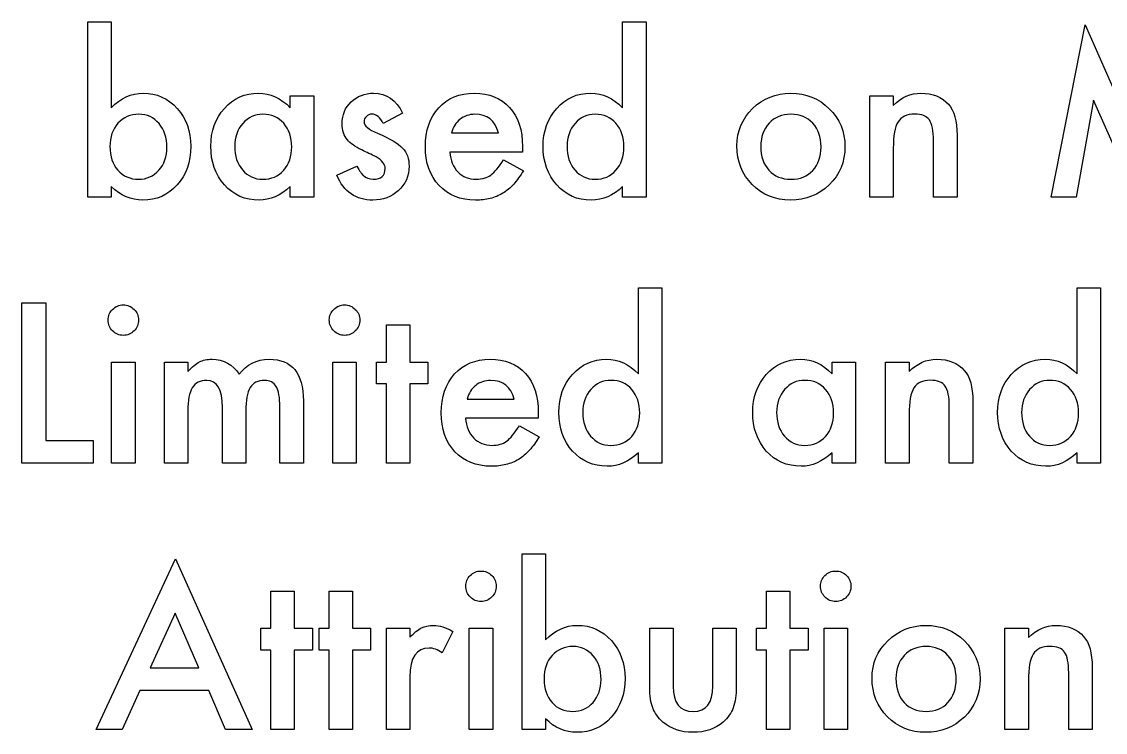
# Model space of a CAD drawing. Extents: x 6 to 931, y 6 to 506.
# Drawn here: x 614.1 to 695.6, y 451.6 to 505 of the extents above; entities that cross this region are included whole.
import ezdxf

# ---------------------------------------------------------------- set-up
doc = ezdxf.new("R2010")
doc.units = 0
doc.layers.add('MeArm1.0', color=7, linetype='CONTINUOUS')

msp = doc.modelspace()

# ---------------------------------------------------------------- linework, layer by layer
at = {"layer": 'MeArm1.0', "color": 7}
for points in [[(620.87006, 492.6459), (620.87006, 491.84903), (619.11224, 491.84903), (619.11224, 505.04434), (620.87006, 505.04434)], [(620.87006, 505.04434), (620.87006, 498.57559)], [(659.28412, 505.04434), (661.04974, 505.04434), (661.04974, 491.84903), (659.28412, 491.84903), (659.28412, 492.6459)], [(659.28412, 498.57559), (659.28412, 505.04434)], [(691.49506, 491.84903), (694.03412, 504.81778), (698.17474, 495.44278), (702.46381, 504.81778), (704.74506, 491.84903), (702.87787, 491.84903), (701.71381, 499.13028), (698.14349, 491.29434), (694.67474, 499.13809), (693.37787, 491.84903), (691.49506, 491.84903)], [(634.31537, 499.4584), (636.08099, 499.4584), (636.08099, 491.84903), (634.31537, 491.84903), (634.31537, 492.6459)], [(634.31537, 498.57559), (634.31537, 499.4584)], [(677.86224, 499.4584), (679.62787, 499.4584), (679.62787, 498.75528)], [(679.62787, 495.5209), (679.62787, 491.84903), (677.86224, 491.84903), (677.86224, 499.4584)], [(642.75287, 498.16153), (641.29974, 497.38809)], [(646.42455, 496.67715), (649.9558, 496.67715)], [(684.41693, 496.51309), (684.41693, 491.84903), (682.65131, 491.84903), (682.65131, 496.09903)], [(651.76068, 495.23965), (646.30756, 495.23965)], [(651.76849, 495.65372), (651.76049, 495.23965)], [(650.34662, 494.66934), (651.83099, 493.84122)], [(637.81537, 493.49747), (639.31537, 494.19278)], [(660.47162, 485.04434), (662.23724, 485.04434), (662.23724, 471.84903), (660.47162, 471.84903), (660.47162, 472.6459)], [(660.47162, 478.57559), (660.47162, 485.04434)], [(693.44037, 485.04434), (695.20599, 485.04434), (695.20599, 471.84903), (693.44037, 471.84903), (693.44037, 472.6459)], [(693.44037, 478.57559), (693.44037, 485.04434)], [(615.95599, 483.91153), (615.95599, 473.55997), (619.50287, 473.55997), (619.50287, 471.84903), (614.13568, 471.84903), (614.13568, 483.91153), (615.95599, 483.91153)], [(643.29974, 477.81778), (643.29974, 471.84903), (641.54193, 471.84903), (641.54193, 477.81778), (640.79193, 477.81778), (640.79193, 479.4584), (641.54193, 479.4584), (641.54193, 482.24747), (643.29974, 482.24747), (643.29974, 479.4584), (644.66693, 479.4584), (644.66693, 477.81778), (643.29974, 477.81778)], [(622.65131, 479.4584), (622.65131, 471.84903), (620.89349, 471.84903), (620.89349, 479.4584), (622.65131, 479.4584)], [(624.86224, 479.4584), (626.62006, 479.4584), (626.62006, 478.75528)], [(626.62006, 475.77872), (626.62006, 471.84903), (624.86224, 471.84903), (624.86224, 479.4584)], [(639.27631, 479.4584), (639.27631, 471.84903), (637.51849, 471.84903), (637.51849, 479.4584), (639.27631, 479.4584)], [(675.03412, 479.4584), (676.79974, 479.4584), (676.79974, 471.84903), (675.03412, 471.84903), (675.03412, 472.6459)], [(675.03412, 478.57559), (675.03412, 479.4584)], [(679.04974, 479.4584), (680.81537, 479.4584), (680.81537, 478.75528)], [(680.81537, 475.5209), (680.81537, 471.84903), (679.04974, 471.84903), (679.04974, 479.4584)], [(635.29974, 476.55215), (635.29974, 471.84903), (633.53412, 471.84903), (633.53412, 476.07559)], [(647.61205, 476.67715), (651.1433, 476.67715)], [(685.60443, 476.51309), (685.60443, 471.84903), (683.83881, 471.84903), (683.83881, 476.09903)], [(630.97943, 475.77872), (630.97943, 471.84903), (629.21381, 471.84903), (629.21381, 476.05215)], [(652.95599, 475.65372), (652.94799, 475.23965)], [(652.94818, 475.23965), (647.49506, 475.23965)], [(651.53412, 474.66934), (653.01849, 473.84122)], [(653.49506, 452.6459), (653.49506, 451.84903), (651.73724, 451.84903), (651.73724, 465.04434), (653.49506, 465.04434)], [(653.49506, 465.04434), (653.49506, 458.57559)], [(628.19037, 454.77872), (623.02631, 454.77872), (621.68256, 451.84903), (619.72162, 451.84903), (625.69037, 464.66934), (631.44818, 451.84903), (629.45599, 451.84903), (628.19037, 454.77872)], [(634.61224, 457.81778), (634.61224, 451.84903), (632.85443, 451.84903), (632.85443, 457.81778), (632.10443, 457.81778), (632.10443, 459.4584), (632.85443, 459.4584), (632.85443, 462.24747), (634.61224, 462.24747), (634.61224, 459.4584), (635.97943, 459.4584), (635.97943, 457.81778), (634.61224, 457.81778)], [(638.98724, 457.81778), (638.98724, 451.84903), (637.22943, 451.84903), (637.22943, 457.81778), (636.47943, 457.81778), (636.47943, 459.4584), (637.22943, 459.4584), (637.22943, 462.24747), (638.98724, 462.24747), (638.98724, 459.4584), (640.35443, 459.4584), (640.35443, 457.81778), (638.98724, 457.81778)], [(671.86224, 457.81778), (671.86224, 451.84903), (670.10443, 451.84903), (670.10443, 457.81778), (669.35443, 457.81778), (669.35443, 459.4584), (670.10443, 459.4584), (670.10443, 462.24747), (671.86224, 462.24747), (671.86224, 459.4584), (673.22943, 459.4584), (673.22943, 457.81778), (671.86224, 457.81778)], [(627.44818, 456.48965), (625.65912, 460.59122), (623.78412, 456.48965), (627.44818, 456.48965)], [(641.54974, 459.4584), (643.30756, 459.4584), (643.30756, 458.77872)], [(643.30756, 455.79434), (643.30756, 451.84903), (641.54974, 451.84903), (641.54974, 459.4584)], [(649.52631, 459.4584), (649.52631, 451.84903), (647.76849, 451.84903), (647.76849, 459.4584), (649.52631, 459.4584)], [(661.33099, 455.05215), (661.33099, 459.4584), (663.08881, 459.4584)], [(663.08881, 459.4584), (663.08881, 455.09122)], [(666.07318, 455.09122), (666.07318, 459.4584), (667.83099, 459.4584), (667.83099, 455.05215)], [(676.18256, 459.4584), (676.18256, 451.84903), (674.42474, 451.84903), (674.42474, 459.4584), (676.18256, 459.4584)], [(688.01849, 459.4584), (689.78412, 459.4584), (689.78412, 458.75528)], [(689.78412, 455.5209), (689.78412, 451.84903), (688.01849, 451.84903), (688.01849, 459.4584)], [(646.52631, 459.21622), (645.72162, 457.60684)], [(694.57318, 456.51309), (694.57318, 451.84903), (692.80756, 451.84903), (692.80756, 456.09903)]]:
    msp.add_lwpolyline(points, dxfattribs=at)
for points in [[(620.87006, 498.57559), (621.57318, 499.30475), (622.37005, 499.66933), (623.26068, 499.66934)], [(623.26068, 499.66934), (624.28672, 499.66933), (625.14088, 499.28652), (625.82318, 498.5209)], [(629.37006, 498.52872), (630.05235, 499.28913), (630.90651, 499.66933), (631.93256, 499.66934)], [(631.93256, 499.66934), (632.81797, 499.66933), (633.61224, 499.30475), (634.31537, 498.57559)], [(638.89349, 499.0209), (639.35703, 499.45319), (639.91953, 499.66933), (640.58099, 499.66934)], [(640.58099, 499.66934), (641.55495, 499.66933), (642.27891, 499.16673), (642.75287, 498.16153)], [(645.47162, 498.56778), (646.14349, 499.30215), (647.03412, 499.66933), (648.14349, 499.66934)], [(648.14349, 499.66934), (649.26328, 499.66933), (650.1487, 499.31256), (650.79974, 498.59903)], [(654.33881, 498.5209), (655.01589, 499.28652), (655.86745, 499.66933), (656.89349, 499.66934)], [(656.89349, 499.66934), (657.78411, 499.66933), (658.58099, 499.30475), (659.28412, 498.57559)], [(669.05756, 498.51309), (669.84401, 499.28392), (670.80234, 499.66933), (671.93256, 499.66934)], [(671.93256, 499.66934), (673.06797, 499.66933), (674.03151, 499.28131), (674.82318, 498.50528)], [(679.62787, 498.75528), (680.24245, 499.36465), (680.93516, 499.66933), (681.70599, 499.66934)], [(681.70599, 499.66934), (682.5914, 499.66933), (683.28151, 499.39069), (683.77631, 498.8334)], [(625.82318, 498.5209), (626.50546, 497.76048), (626.84661, 496.81257), (626.84662, 495.67715)], [(628.34662, 495.67715), (628.34662, 496.81777), (628.68776, 497.76829), (629.37006, 498.52872)], [(638.21381, 497.38028), (638.21381, 498.04173), (638.44037, 498.58861), (638.89349, 499.0209)], [(644.47162, 495.6459), (644.47162, 496.84902), (644.80495, 497.82298), (645.47162, 498.56778)], [(650.79974, 498.59903), (651.44557, 497.89069), (651.76849, 496.90892), (651.76849, 495.65372)], [(653.31537, 495.67715), (653.31537, 496.81257), (653.65651, 497.76048), (654.33881, 498.5209)], [(667.87787, 495.7084), (667.87787, 496.80736), (668.2711, 497.74225), (669.05756, 498.51309)], [(674.82318, 498.50528), (675.60442, 497.72923), (675.99505, 496.77611), (675.99506, 495.6459)], [(683.77631, 498.8334), (684.20338, 498.35944), (684.41692, 497.586), (684.41693, 496.51309)], [(622.94818, 498.0834), (622.30234, 498.0834), (621.7763, 497.85684), (621.37006, 497.40372)], [(624.45599, 497.38028), (624.05495, 497.84902), (623.55234, 498.0834), (622.94818, 498.0834)], [(632.26068, 498.0834), (631.65651, 498.0834), (631.1513, 497.85423), (630.74506, 497.3959)], [(633.82318, 497.40372), (633.42213, 497.85684), (632.9013, 498.0834), (632.26068, 498.0834)], [(640.03412, 497.92715), (639.91953, 497.82298), (639.86224, 497.68757), (639.86224, 497.5209)], [(639.86224, 497.5209), (639.86224, 497.22923), (640.20078, 496.94017), (640.87787, 496.65372)], [(640.44818, 498.09122), (640.28672, 498.09121), (640.1487, 498.03652), (640.03412, 497.92715)], [(641.29974, 497.38809), (641.07057, 497.85684), (640.78672, 498.09121), (640.44818, 498.09122)], [(647.06518, 497.70059), (646.91413, 497.58079), (646.78393, 497.43496), (646.67455, 497.26309)], [(647.5808, 497.98184), (647.3933, 497.91934), (647.22143, 497.82559), (647.06518, 497.70059)], [(648.18237, 498.0834), (647.96882, 498.0834), (647.7683, 498.0495), (647.5808, 497.98184)], [(649.9558, 496.67715), (649.71101, 497.61465), (649.11986, 498.0834), (648.18237, 498.0834)], [(657.22943, 498.0834), (656.62526, 498.0834), (656.12005, 497.85423), (655.71381, 497.3959)], [(658.79193, 497.40372), (658.39088, 497.85684), (657.87005, 498.0834), (657.22943, 498.0834)], [(671.93256, 498.08345), (671.26068, 498.08345), (670.71641, 497.85949), (670.29974, 497.41158)], [(673.58099, 497.41158), (673.16432, 497.85949), (672.61484, 498.08345), (671.93256, 498.08345)], [(679.98724, 497.51309), (679.74766, 497.13288), (679.62787, 496.46882), (679.62787, 495.5209)], [(681.22943, 498.09122), (680.64609, 498.09121), (680.23203, 497.8985), (679.98724, 497.51309)], [(682.33881, 497.65372), (682.13568, 497.94538), (681.76588, 498.09121), (681.22943, 498.09122)], [(682.65131, 496.09903), (682.6513, 496.84902), (682.54713, 497.36725), (682.33881, 497.65372)], [(621.37006, 497.40372), (620.96901, 496.9558), (620.76849, 496.37246), (620.76849, 495.65372)], [(625.04974, 495.59903), (625.04974, 496.32819), (624.85182, 496.92194), (624.45599, 497.38028)], [(630.74506, 497.3959), (630.34401, 496.93236), (630.14349, 496.35944), (630.14349, 495.67715)], [(634.42474, 495.63809), (634.42474, 496.35163), (634.22422, 496.94017), (633.82318, 497.40372)], [(638.61224, 496.15372), (638.34662, 496.47142), (638.21381, 496.88027), (638.21381, 497.38028)], [(646.67455, 497.26309), (646.56518, 497.09121), (646.48184, 496.8959), (646.42455, 496.67715)], [(655.71381, 497.3959), (655.31276, 496.93236), (655.11224, 496.35944), (655.11224, 495.67715)], [(659.39349, 495.63809), (659.39349, 496.35163), (659.19297, 496.94017), (658.79193, 497.40372)], [(670.29974, 497.41158), (669.88307, 496.96366), (669.67474, 496.38553), (669.67474, 495.6772)], [(674.19818, 495.63814), (674.19817, 496.37772), (673.99245, 496.96887), (673.58099, 497.41158)], [(639.69037, 495.40372), (639.17995, 495.65371), (638.82058, 495.90371), (638.61224, 496.15372)], [(640.87787, 496.65372), (641.81016, 496.25267), (642.43776, 495.88288), (642.76068, 495.54434)], [(620.76849, 495.65372), (620.76849, 494.91413), (620.96641, 494.32299), (621.36224, 493.88028)], [(624.44037, 493.88028), (624.84661, 494.33861), (625.04974, 494.91153), (625.04974, 495.59903)], [(626.84662, 495.67715), (626.84661, 494.50528), (626.50286, 493.53653), (625.81537, 492.7709)], [(629.37006, 492.7709), (628.68776, 493.54694), (628.34662, 494.51569), (628.34662, 495.67715)], [(630.14349, 495.67715), (630.14349, 494.94798), (630.3388, 494.35424), (630.72943, 493.8959)], [(633.82318, 493.87247), (634.22422, 494.33601), (634.42474, 494.92455), (634.42474, 495.63809)], [(640.22943, 495.1459), (640.05234, 495.2292), (639.87266, 495.31517), (639.69037, 495.40372)], [(640.76068, 494.88809), (640.58359, 494.97659), (640.40651, 495.06257), (640.22943, 495.1459)], [(642.76068, 495.54434), (643.08359, 495.2058), (643.24505, 494.75007), (643.24506, 494.17715)], [(645.50287, 492.72403), (644.81537, 493.4584), (644.47162, 494.43236), (644.47162, 495.6459)], [(646.30756, 495.23965), (646.35446, 494.61465), (646.55755, 494.11726), (646.91693, 493.74747)], [(654.33881, 492.7709), (653.65651, 493.54694), (653.31537, 494.51569), (653.31537, 495.67715)], [(655.11224, 495.67715), (655.11224, 494.94798), (655.30755, 494.35424), (655.69818, 493.8959)], [(658.79193, 493.87247), (659.19297, 494.33601), (659.39349, 494.92455), (659.39349, 495.63809)], [(669.03412, 492.80215), (668.26328, 493.57299), (667.87787, 494.54174), (667.87787, 495.7084)], [(669.67474, 495.6772), (669.67474, 494.91678), (669.87787, 494.31522), (670.28412, 493.87252)], [(673.58099, 493.8647), (673.99245, 494.30741), (674.19817, 494.89856), (674.19818, 495.63814)], [(675.99506, 495.6459), (675.99505, 494.50528), (675.60182, 493.54955), (674.81537, 492.77872)], [(641.44818, 494.01309), (641.44818, 494.32559), (641.21901, 494.61726), (640.76068, 494.88809)], [(649.38568, 493.51309), (649.66693, 493.72142), (649.98724, 494.10684), (650.34662, 494.66934)], [(621.36224, 493.88028), (621.75807, 493.42715), (622.27891, 493.20059), (622.92474, 493.20059)], [(622.92474, 493.20059), (623.53411, 493.20059), (624.03932, 493.42715), (624.44037, 493.88028)], [(630.72943, 493.8959), (631.13047, 493.43236), (631.63568, 493.20059), (632.24506, 493.20059)], [(632.24506, 493.20059), (632.89609, 493.20059), (633.42213, 493.42455), (633.82318, 493.87247)], [(640.52631, 491.63028), (639.25026, 491.63028), (638.34662, 492.25267), (637.81537, 493.49747)], [(639.31537, 494.19278), (639.5237, 493.82819), (639.68255, 493.59642), (639.79193, 493.49747)], [(639.79193, 493.49747), (640.00547, 493.29955), (640.26068, 493.20059), (640.55756, 493.20059)], [(640.55756, 493.20059), (641.1513, 493.20059), (641.44818, 493.47142), (641.44818, 494.01309)], [(643.24506, 494.17715), (643.24505, 493.44278), (642.97422, 492.8282), (642.43256, 492.3334)], [(646.91693, 493.74747), (647.2763, 493.38288), (647.73724, 493.20059), (648.29974, 493.20059)], [(648.29974, 493.20059), (648.73724, 493.20059), (649.09922, 493.30476), (649.38568, 493.51309)], [(651.83099, 493.84122), (651.60182, 493.45059), (651.35963, 493.11465), (651.10443, 492.8334)], [(655.69818, 493.8959), (656.09922, 493.43236), (656.60443, 493.20059), (657.21381, 493.20059)], [(657.21381, 493.20059), (657.86484, 493.20059), (658.39088, 493.42455), (658.79193, 493.87247)], [(670.28412, 493.87252), (670.70078, 493.4246), (671.25026, 493.20064), (671.93256, 493.20064)], [(671.93256, 493.20064), (672.62005, 493.20064), (673.16953, 493.42199), (673.58099, 493.8647)], [(623.22943, 491.63028), (622.34922, 491.63028), (621.56276, 491.96882), (620.87006, 492.6459)], [(625.81537, 492.7709), (625.13307, 492.01049), (624.27109, 491.63028), (623.22943, 491.63028)], [(631.97943, 491.63028), (630.92734, 491.63028), (630.05755, 492.01049), (629.37006, 492.7709)], [(634.31537, 492.6459), (633.5914, 491.96882), (632.81276, 491.63028), (631.97943, 491.63028)], [(648.23724, 491.63028), (647.10182, 491.63028), (646.19037, 491.99486), (645.50287, 492.72403)], [(651.10443, 492.8334), (650.84922, 492.55736), (650.57578, 492.3282), (650.28412, 492.1459)], [(656.93256, 491.63028), (655.89089, 491.63028), (655.0263, 492.01049), (654.33881, 492.7709)], [(659.28412, 492.6459), (658.5914, 491.96882), (657.80755, 491.63028), (656.93256, 491.63028)], [(671.90131, 491.63028), (670.76068, 491.63028), (669.80495, 492.0209), (669.03412, 492.80215)], [(674.81537, 492.77872), (674.0237, 492.01309), (673.05234, 491.63028), (671.90131, 491.63028)], [(642.43256, 492.3334), (641.90651, 491.86465), (641.27109, 491.63028), (640.52631, 491.63028)], [(650.28412, 492.1459), (649.99245, 491.96882), (649.67734, 491.83861), (649.33881, 491.75528)], [(649.33881, 491.75528), (649.00026, 491.67198), (648.63307, 491.63028), (648.23724, 491.63028)], [(620.96381, 483.41934), (621.18776, 483.64329), (621.45599, 483.75527), (621.76849, 483.75528)], [(621.76849, 483.75528), (622.0862, 483.75527), (622.35703, 483.64329), (622.58099, 483.41934)], [(637.58881, 483.41934), (637.81276, 483.64329), (638.08099, 483.75527), (638.39349, 483.75528)], [(638.39349, 483.75528), (638.7112, 483.75527), (638.98203, 483.64329), (639.20599, 483.41934)], [(620.62787, 482.62247), (620.62787, 482.92975), (620.73985, 483.19537), (620.96381, 483.41934)], [(622.58099, 483.41934), (622.80495, 483.20058), (622.91693, 482.93235), (622.91693, 482.61465)], [(637.25287, 482.62247), (637.25287, 482.92975), (637.36485, 483.19537), (637.58881, 483.41934)], [(639.20599, 483.41934), (639.42995, 483.20058), (639.54193, 482.93235), (639.54193, 482.61465)], [(620.96381, 481.80215), (620.73985, 482.0261), (620.62787, 482.29954), (620.62787, 482.62247)], [(622.91693, 482.61465), (622.91693, 482.29694), (622.80495, 482.0261), (622.58099, 481.80215)], [(637.58881, 481.80215), (637.36485, 482.0261), (637.25287, 482.29954), (637.25287, 482.62247)], [(639.54193, 482.61465), (639.54193, 482.29694), (639.42995, 482.0261), (639.20599, 481.80215)], [(621.77631, 481.46622), (621.4586, 481.46621), (621.18776, 481.57819), (620.96381, 481.80215)], [(622.58099, 481.80215), (622.36224, 481.57819), (622.09401, 481.46621), (621.77631, 481.46622)], [(638.40131, 481.46622), (638.0836, 481.46621), (637.81276, 481.57819), (637.58881, 481.80215)], [(639.20599, 481.80215), (638.98724, 481.57819), (638.71901, 481.46621), (638.40131, 481.46622)], [(627.48724, 479.47403), (627.74245, 479.60423), (628.06276, 479.66933), (628.44818, 479.66934)], [(628.44818, 479.66934), (629.30755, 479.66933), (629.98724, 479.29433), (630.48724, 478.54434)], [(630.48724, 478.54434), (631.03932, 479.29433), (631.78671, 479.66933), (632.72943, 479.66934)], [(632.72943, 479.66934), (634.44296, 479.66933), (635.29973, 478.63027), (635.29974, 476.55215)], [(646.65912, 478.56778), (647.33099, 479.30215), (648.22162, 479.66933), (649.33099, 479.66934)], [(649.33099, 479.66934), (650.45078, 479.66933), (651.3362, 479.31256), (651.98724, 478.59903)], [(655.52631, 478.5209), (656.20339, 479.28652), (657.05495, 479.66933), (658.08099, 479.66934)], [(658.08099, 479.66934), (658.97161, 479.66933), (659.76849, 479.30475), (660.47162, 478.57559)], [(670.08881, 478.52872), (670.7711, 479.28913), (671.62526, 479.66933), (672.65131, 479.66934)], [(672.65131, 479.66934), (673.53672, 479.66933), (674.33099, 479.30475), (675.03412, 478.57559)], [(680.81537, 478.75528), (681.42995, 479.36465), (682.12266, 479.66933), (682.89349, 479.66934)], [(682.89349, 479.66934), (683.7789, 479.66933), (684.46901, 479.39069), (684.96381, 478.8334)], [(688.49506, 478.5209), (689.17214, 479.28652), (690.0237, 479.66933), (691.04974, 479.66934)], [(691.04974, 479.66934), (691.94036, 479.66933), (692.73724, 479.30475), (693.44037, 478.57559)], [(626.62006, 478.75528), (626.95859, 479.10944), (627.24766, 479.34902), (627.48724, 479.47403)], [(684.96381, 478.8334), (685.39088, 478.35944), (685.60442, 477.586), (685.60443, 476.51309)], [(628.04193, 478.0834), (627.54714, 478.0834), (627.18516, 477.8985), (626.95599, 477.52872)], [(629.21381, 476.05215), (629.2138, 477.40632), (628.82318, 478.0834), (628.04193, 478.0834)], [(632.37006, 478.0834), (631.88567, 478.0834), (631.53151, 477.90111), (631.30756, 477.53653)], [(633.26849, 477.62247), (633.08619, 477.92975), (632.78671, 478.0834), (632.37006, 478.0834)], [(645.65912, 475.6459), (645.65912, 476.84902), (645.99245, 477.82298), (646.65912, 478.56778)], [(648.7683, 477.98184), (648.5808, 477.91934), (648.40893, 477.82559), (648.25268, 477.70059)], [(649.36987, 478.0834), (649.15632, 478.0834), (648.9558, 478.0495), (648.7683, 477.98184)], [(651.1433, 476.67715), (650.89851, 477.61465), (650.30736, 478.0834), (649.36987, 478.0834)], [(651.98724, 478.59903), (652.63307, 477.89069), (652.95599, 476.90892), (652.95599, 475.65372)], [(654.50287, 475.67715), (654.50287, 476.81257), (654.84401, 477.76048), (655.52631, 478.5209)], [(658.41693, 478.0834), (657.81276, 478.0834), (657.30755, 477.85423), (656.90131, 477.3959)], [(659.97943, 477.40372), (659.57838, 477.85684), (659.05755, 478.0834), (658.41693, 478.0834)], [(669.06537, 475.67715), (669.06537, 476.81777), (669.40651, 477.76829), (670.08881, 478.52872)], [(672.97943, 478.0834), (672.37526, 478.0834), (671.87005, 477.85423), (671.46381, 477.3959)], [(674.54193, 477.40372), (674.14088, 477.85684), (673.62005, 478.0834), (672.97943, 478.0834)], [(682.41693, 478.09122), (681.83359, 478.09121), (681.41953, 477.8985), (681.17474, 477.51309)], [(683.52631, 477.65372), (683.32318, 477.94538), (682.95338, 478.09121), (682.41693, 478.09122)], [(687.47162, 475.67715), (687.47162, 476.81257), (687.81276, 477.76048), (688.49506, 478.5209)], [(691.38568, 478.0834), (690.78151, 478.0834), (690.2763, 477.85423), (689.87006, 477.3959)], [(692.94818, 477.40372), (692.54713, 477.85684), (692.0263, 478.0834), (691.38568, 478.0834)], [(626.95599, 477.52872), (626.73203, 477.15892), (626.62005, 476.57559), (626.62006, 475.77872)], [(631.30756, 477.53653), (631.0888, 477.17194), (630.97942, 476.586), (630.97943, 475.77872)], [(633.53412, 476.07559), (633.53411, 476.80475), (633.44552, 477.32038), (633.26849, 477.62247)], [(647.86205, 477.26309), (647.75268, 477.09121), (647.66934, 476.8959), (647.61205, 476.67715)], [(648.25268, 477.70059), (648.10163, 477.58079), (647.97143, 477.43496), (647.86205, 477.26309)], [(656.90131, 477.3959), (656.50026, 476.93236), (656.29974, 476.35944), (656.29974, 475.67715)], [(660.58099, 475.63809), (660.58099, 476.35163), (660.38047, 476.94017), (659.97943, 477.40372)], [(671.46381, 477.3959), (671.06276, 476.93236), (670.86224, 476.35944), (670.86224, 475.67715)], [(675.14349, 475.63809), (675.14349, 476.35163), (674.94297, 476.94017), (674.54193, 477.40372)], [(681.17474, 477.51309), (680.93516, 477.13288), (680.81537, 476.46882), (680.81537, 475.5209)], [(683.83881, 476.09903), (683.8388, 476.84902), (683.73463, 477.36725), (683.52631, 477.65372)], [(689.87006, 477.3959), (689.46901, 476.93236), (689.26849, 476.35944), (689.26849, 475.67715)], [(693.54974, 475.63809), (693.54974, 476.35163), (693.34922, 476.94017), (692.94818, 477.40372)], [(646.69037, 472.72403), (646.00287, 473.4584), (645.65912, 474.43236), (645.65912, 475.6459)], [(655.52631, 472.7709), (654.84401, 473.54694), (654.50287, 474.51569), (654.50287, 475.67715)], [(656.29974, 475.67715), (656.29974, 474.94798), (656.49505, 474.35424), (656.88568, 473.8959)], [(659.97943, 473.87247), (660.38047, 474.33601), (660.58099, 474.92455), (660.58099, 475.63809)], [(670.08881, 472.7709), (669.40651, 473.54694), (669.06537, 474.51569), (669.06537, 475.67715)], [(670.86224, 475.67715), (670.86224, 474.94798), (671.05755, 474.35424), (671.44818, 473.8959)], [(674.54193, 473.87247), (674.94297, 474.33601), (675.14349, 474.92455), (675.14349, 475.63809)], [(688.49506, 472.7709), (687.81276, 473.54694), (687.47162, 474.51569), (687.47162, 475.67715)], [(689.26849, 475.67715), (689.26849, 474.94798), (689.4638, 474.35424), (689.85443, 473.8959)], [(692.94818, 473.87247), (693.34922, 474.33601), (693.54974, 474.92455), (693.54974, 475.63809)], [(647.49506, 475.23965), (647.54196, 474.61465), (647.74505, 474.11726), (648.10443, 473.74747)], [(650.57318, 473.51309), (650.85443, 473.72142), (651.17474, 474.10684), (651.53412, 474.66934)], [(648.10443, 473.74747), (648.4638, 473.38288), (648.92474, 473.20059), (649.48724, 473.20059)], [(649.48724, 473.20059), (649.92474, 473.20059), (650.28672, 473.30476), (650.57318, 473.51309)], [(653.01849, 473.84122), (652.78932, 473.45059), (652.54713, 473.11465), (652.29193, 472.8334)], [(656.88568, 473.8959), (657.28672, 473.43236), (657.79193, 473.20059), (658.40131, 473.20059)], [(658.40131, 473.20059), (659.05234, 473.20059), (659.57838, 473.42455), (659.97943, 473.87247)], [(671.44818, 473.8959), (671.84922, 473.43236), (672.35443, 473.20059), (672.96381, 473.20059)], [(672.96381, 473.20059), (673.61484, 473.20059), (674.14088, 473.42455), (674.54193, 473.87247)], [(689.85443, 473.8959), (690.25547, 473.43236), (690.76068, 473.20059), (691.37006, 473.20059)], [(691.37006, 473.20059), (692.02109, 473.20059), (692.54713, 473.42455), (692.94818, 473.87247)], [(649.42474, 471.63028), (648.28932, 471.63028), (647.37787, 471.99486), (646.69037, 472.72403)], [(652.29193, 472.8334), (652.03672, 472.55736), (651.76328, 472.3282), (651.47162, 472.1459)], [(658.12006, 471.63028), (657.07839, 471.63028), (656.2138, 472.01049), (655.52631, 472.7709)], [(660.47162, 472.6459), (659.7789, 471.96882), (658.99505, 471.63028), (658.12006, 471.63028)], [(672.69818, 471.63028), (671.64609, 471.63028), (670.7763, 472.01049), (670.08881, 472.7709)], [(675.03412, 472.6459), (674.31015, 471.96882), (673.53151, 471.63028), (672.69818, 471.63028)], [(691.08881, 471.63028), (690.04714, 471.63028), (689.18255, 472.01049), (688.49506, 472.7709)], [(693.44037, 472.6459), (692.74765, 471.96882), (691.9638, 471.63028), (691.08881, 471.63028)], [(650.52631, 471.75528), (650.18776, 471.67198), (649.82057, 471.63028), (649.42474, 471.63028)], [(651.47162, 472.1459), (651.17995, 471.96882), (650.86484, 471.83861), (650.52631, 471.75528)], [(647.50287, 462.62247), (647.50287, 462.92975), (647.61485, 463.19537), (647.83881, 463.41934)], [(647.83881, 463.41934), (648.06276, 463.64329), (648.33099, 463.75527), (648.64349, 463.75528)], [(648.64349, 463.75528), (648.9612, 463.75527), (649.23203, 463.64329), (649.45599, 463.41934)], [(649.45599, 463.41934), (649.67995, 463.20058), (649.79193, 462.93235), (649.79193, 462.61465)], [(674.15912, 462.62247), (674.15912, 462.92975), (674.2711, 463.19537), (674.49506, 463.41934)], [(674.49506, 463.41934), (674.71901, 463.64329), (674.98724, 463.75527), (675.29974, 463.75528)], [(675.29974, 463.75528), (675.61745, 463.75527), (675.88828, 463.64329), (676.11224, 463.41934)], [(676.11224, 463.41934), (676.3362, 463.20058), (676.44818, 462.93235), (676.44818, 462.61465)], [(647.83881, 461.80215), (647.61485, 462.0261), (647.50287, 462.29954), (647.50287, 462.62247)], [(649.79193, 462.61465), (649.79193, 462.29694), (649.67995, 462.0261), (649.45599, 461.80215)], [(674.49506, 461.80215), (674.2711, 462.0261), (674.15912, 462.29954), (674.15912, 462.62247)], [(676.44818, 462.61465), (676.44818, 462.29694), (676.3362, 462.0261), (676.11224, 461.80215)], [(648.65131, 461.46622), (648.3336, 461.46621), (648.06276, 461.57819), (647.83881, 461.80215)], [(649.45599, 461.80215), (649.23724, 461.57819), (648.96901, 461.46621), (648.65131, 461.46622)], [(675.30756, 461.46622), (674.98985, 461.46621), (674.71901, 461.57819), (674.49506, 461.80215)], [(676.11224, 461.80215), (675.89349, 461.57819), (675.62526, 461.46621), (675.30756, 461.46622)], [(643.30756, 458.77872), (643.63047, 459.11725), (643.91693, 459.34902), (644.16693, 459.47403)], [(644.16693, 459.47403), (644.42214, 459.60423), (644.72422, 459.66933), (645.07318, 459.66934)], [(645.07318, 459.66934), (645.53672, 459.66933), (646.02109, 459.51829), (646.52631, 459.21622)], [(653.49506, 458.57559), (654.19818, 459.30475), (654.99505, 459.66933), (655.88568, 459.66934)], [(655.88568, 459.66934), (656.91172, 459.66933), (657.76588, 459.28652), (658.44818, 458.5209)], [(679.21381, 458.51309), (680.00026, 459.28392), (680.95859, 459.66933), (682.08881, 459.66934)], [(682.08881, 459.66934), (683.22422, 459.66933), (684.18776, 459.28131), (684.97943, 458.50528)], [(689.78412, 458.75528), (690.3987, 459.36465), (691.09141, 459.66933), (691.86224, 459.66934)], [(691.86224, 459.66934), (692.74765, 459.66933), (693.43776, 459.39069), (693.93256, 458.8334)], [(658.44818, 458.5209), (659.13046, 457.76048), (659.47161, 456.81257), (659.47162, 455.67715)], [(678.03412, 455.7084), (678.03412, 456.80736), (678.42735, 457.74225), (679.21381, 458.51309)], [(684.97943, 458.50528), (685.76067, 457.72923), (686.1513, 456.77611), (686.15131, 455.6459)], [(693.93256, 458.8334), (694.35963, 458.35944), (694.57317, 457.586), (694.57318, 456.51309)], [(644.74506, 457.96622), (643.78672, 457.96621), (643.30755, 457.24225), (643.30756, 455.79434)], [(645.72162, 457.60684), (645.38828, 457.84642), (645.06276, 457.96621), (644.74506, 457.96622)], [(655.57318, 458.0834), (654.92734, 458.0834), (654.4013, 457.85684), (653.99506, 457.40372)], [(657.08099, 457.38028), (656.67995, 457.84902), (656.17734, 458.0834), (655.57318, 458.0834)], [(682.08881, 458.08345), (681.41693, 458.08345), (680.87266, 457.85949), (680.45599, 457.41158)], [(683.73724, 457.41158), (683.32057, 457.85949), (682.77109, 458.08345), (682.08881, 458.08345)], [(691.38568, 458.09122), (690.80234, 458.09121), (690.38828, 457.8985), (690.14349, 457.51309)], [(692.49506, 457.65372), (692.29193, 457.94538), (691.92213, 458.09121), (691.38568, 458.09122)], [(692.80756, 456.09903), (692.80755, 456.84902), (692.70338, 457.36725), (692.49506, 457.65372)], [(653.99506, 457.40372), (653.59401, 456.9558), (653.39349, 456.37246), (653.39349, 455.65372)], [(657.67474, 455.59903), (657.67474, 456.32819), (657.47682, 456.92194), (657.08099, 457.38028)], [(680.45599, 457.41158), (680.03932, 456.96366), (679.83099, 456.38553), (679.83099, 455.6772)], [(684.35443, 455.63814), (684.35442, 456.37772), (684.1487, 456.96887), (683.73724, 457.41158)], [(690.14349, 457.51309), (689.90391, 457.13288), (689.78412, 456.46882), (689.78412, 455.5209)], [(653.39349, 455.65372), (653.39349, 454.91413), (653.59141, 454.32299), (653.98724, 453.88028)], [(657.06537, 453.88028), (657.47161, 454.33861), (657.67474, 454.91153), (657.67474, 455.59903)], [(659.47162, 455.67715), (659.47161, 454.50528), (659.12786, 453.53653), (658.44037, 452.7709)], [(679.19037, 452.80215), (678.41953, 453.57299), (678.03412, 454.54174), (678.03412, 455.7084)], [(679.83099, 455.6772), (679.83099, 454.91678), (680.03412, 454.31522), (680.44037, 453.87252)], [(683.73724, 453.8647), (684.1487, 454.30741), (684.35442, 454.89856), (684.35443, 455.63814)], [(686.15131, 455.6459), (686.1513, 454.50528), (685.75807, 453.54955), (684.97162, 452.77872)], [(661.54974, 453.47403), (661.40391, 453.82819), (661.33099, 454.35424), (661.33099, 455.05215)], [(663.08881, 455.09122), (663.0888, 453.8308), (663.5862, 453.20059), (664.58099, 453.20059)], [(664.58099, 453.20059), (665.57578, 453.20059), (666.07318, 453.8308), (666.07318, 455.09122)], [(667.83099, 455.05215), (667.83099, 454.44278), (667.75549, 453.91674), (667.60443, 453.47403)], [(653.98724, 453.88028), (654.38307, 453.42715), (654.90391, 453.20059), (655.54974, 453.20059)], [(655.54974, 453.20059), (656.15911, 453.20059), (656.66432, 453.42715), (657.06537, 453.88028)], [(680.44037, 453.87252), (680.85703, 453.4246), (681.40651, 453.20064), (682.08881, 453.20064)], [(682.08881, 453.20064), (682.7763, 453.20064), (683.32578, 453.42199), (683.73724, 453.8647)], [(658.44037, 452.7709), (657.75807, 452.01049), (656.89609, 451.63028), (655.85443, 451.63028)], [(662.32318, 452.40372), (661.9586, 452.72142), (661.70078, 453.07819), (661.54974, 453.47403)], [(667.60443, 453.47403), (667.45859, 453.07819), (667.20599, 452.72142), (666.84662, 452.40372)], [(682.05756, 451.63028), (680.91693, 451.63028), (679.9612, 452.0209), (679.19037, 452.80215)], [(684.97162, 452.77872), (684.17995, 452.01309), (683.20859, 451.63028), (682.05756, 451.63028)], [(655.85443, 451.63028), (654.97422, 451.63028), (654.18776, 451.96882), (653.49506, 452.6459)], [(664.58099, 451.63028), (663.66953, 451.63028), (662.91693, 451.88809), (662.32318, 452.40372)], [(666.84662, 452.40372), (666.25286, 451.88809), (665.49766, 451.63028), (664.58099, 451.63028)]]:
    msp.add_open_spline(points, degree=3, dxfattribs=at)

doc.saveas('drawing.dxf')
